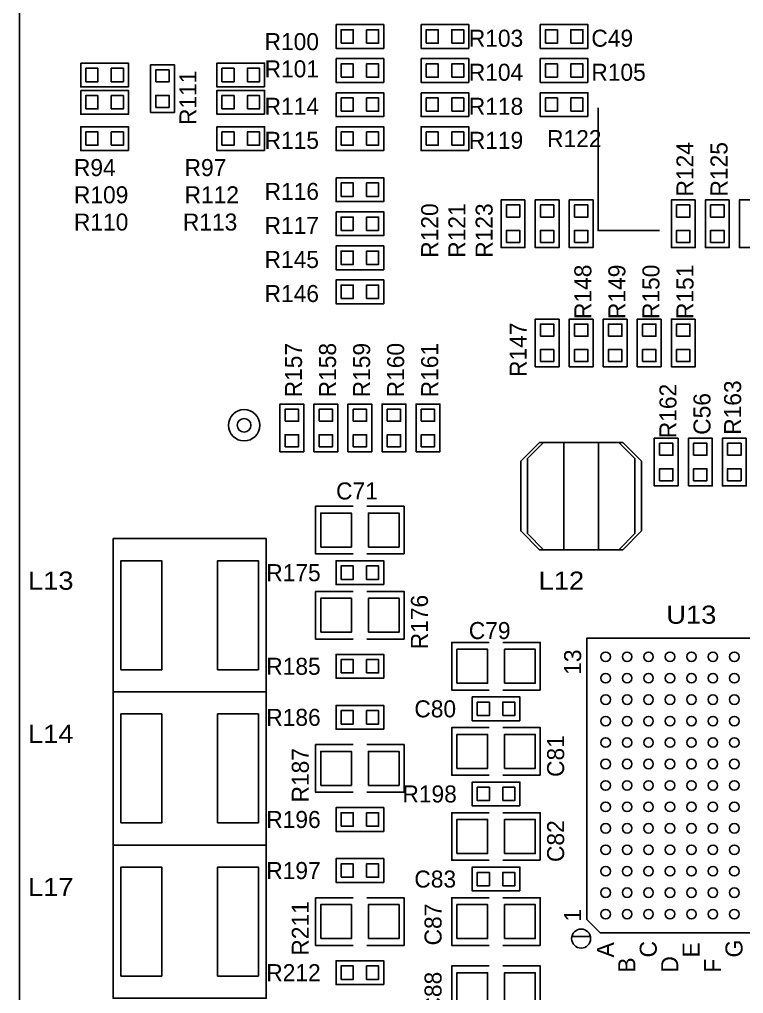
# Model space of a CAD drawing. Extents: x -13981 to 19531, y -9981 to 12034.
# Drawn here: x -10500 to -7309, y -50 to 4242 of the extents above; entities that cross this region are included whole.
import ezdxf

# ---------------------------------------------------------------- set-up
doc = ezdxf.new("R2010")
doc.units = 0
doc.header["$MEASUREMENT"] = 0
doc.layers.get('0').update_dxf_attribs({"color": 1, "linetype": 'CONTINUOUS'})
doc.layers.add('1', color=3, linetype='CONTINUOUS')

# ---------------------------------------------------------------- blocks, each defined once
blk = doc.blocks.new('FIGURE_CIRCLE')
blk.add_circle((0, 0), 0.5)
blk = doc.blocks.new('FIGURE_SQUARE')
blk.add_lwpolyline([(-0.5, -0.5), (-0.5, 0.5), (0.5, 0.5), (0.5, -0.5)], close=True)

msp = doc.modelspace()

# ---------------------------------------------------------------- linework, layer by layer
at = {"layer": '1'}
for points in [[(-10500, -2658.0002), (2100, -2658.0002), (2100, 9941.9998), (-10500, 9941.9998)], [(-9105, 4219.4998), (-8895, 4219.4998), (-8895, 4114.4998), (-9105, 4114.4998)], [(-8730, 4219.4998), (-8520, 4219.4998), (-8520, 4114.4998), (-8730, 4114.4998)], [(-8205, 4219.4998), (-7995, 4219.4998), (-7995, 4114.4998), (-8205, 4114.4998)], [(-10230, 4049.7598), (-10020, 4049.7598), (-10020, 3944.7598), (-10230, 3944.7598)], [(-9922.5, 3832.2598), (-9922.5, 4042.2598), (-9817.5, 4042.2598), (-9817.5, 3832.2598)], [(-9420, 3944.7598), (-9630, 3944.7598), (-9630, 4049.7598), (-9420, 4049.7598)], [(-9105, 4069.4998), (-8895, 4069.4998), (-8895, 3964.4998), (-9105, 3964.4998)], [(-8730, 4069.4998), (-8520, 4069.4998), (-8520, 3964.4998), (-8730, 3964.4998)], [(-7995, 3964.4998), (-8205, 3964.4998), (-8205, 4069.4998), (-7995, 4069.4998)], [(-10230, 3929.7598), (-10020, 3929.7598), (-10020, 3824.7598), (-10230, 3824.7598)], [(-9420, 3824.7598), (-9630, 3824.7598), (-9630, 3929.7598), (-9420, 3929.7598)], [(-9105, 3919.4998), (-8895, 3919.4998), (-8895, 3814.4998), (-9105, 3814.4998)], [(-8730, 3919.4998), (-8520, 3919.4998), (-8520, 3814.4998), (-8730, 3814.4998)], [(-7995, 3814.4998), (-8205, 3814.4998), (-8205, 3919.4998), (-7995, 3919.4998)], [(-10020, 3664.4998), (-10230, 3664.4998), (-10230, 3769.4998), (-10020, 3769.4998)], [(-9420, 3664.4998), (-9630, 3664.4998), (-9630, 3769.4998), (-9420, 3769.4998)], [(-9105, 3769.4998), (-8895, 3769.4998), (-8895, 3664.4998), (-9105, 3664.4998)], [(-8520, 3664.4998), (-8730, 3664.4998), (-8730, 3769.4998), (-8520, 3769.4998)], [(-9105, 3544.4998), (-8895, 3544.4998), (-8895, 3439.4998), (-9105, 3439.4998)], [(-8272.5, 3446.9998), (-8272.5, 3236.9998), (-8377.5, 3236.9998), (-8377.5, 3446.9998)], [(-8122.5, 3446.9998), (-8122.5, 3236.9998), (-8227.5, 3236.9998), (-8227.5, 3446.9998)], [(-7972.5, 3446.9998), (-7972.5, 3236.9998), (-8077.5, 3236.9998), (-8077.5, 3446.9998)], [(-7522.5, 3446.9998), (-7522.5, 3236.9998), (-7627.5, 3236.9998), (-7627.5, 3446.9998)], [(-7372.5, 3446.9998), (-7372.5, 3236.9998), (-7477.5, 3236.9998), (-7477.5, 3446.9998)], [(-7222.5, 3446.9998), (-7222.5, 3236.9998), (-7327.5, 3236.9998), (-7327.5, 3446.9998)], [(-9105, 3394.4998), (-8895, 3394.4998), (-8895, 3289.4998), (-9105, 3289.4998)], [(-8895, 3139.4998), (-9105, 3139.4998), (-9105, 3244.4998), (-8895, 3244.4998)], [(-8895, 2989.4998), (-9105, 2989.4998), (-9105, 3094.4998), (-8895, 3094.4998)], [(-8122.5, 2921.9998), (-8122.5, 2711.9998), (-8227.5, 2711.9998), (-8227.5, 2921.9998)], [(-7972.5, 2921.9998), (-7972.5, 2711.9998), (-8077.5, 2711.9998), (-8077.5, 2921.9998)], [(-7822.5, 2921.9998), (-7822.5, 2711.9998), (-7927.5, 2711.9998), (-7927.5, 2921.9998)], [(-7672.5, 2921.9998), (-7672.5, 2711.9998), (-7777.5, 2711.9998), (-7777.5, 2921.9998)], [(-7522.5, 2921.9998), (-7522.5, 2711.9998), (-7627.5, 2711.9998), (-7627.5, 2921.9998)], [(-9352.5, 2336.9998), (-9352.5, 2546.9998), (-9247.5, 2546.9998), (-9247.5, 2336.9998)], [(-9202.5, 2336.9998), (-9202.5, 2546.9998), (-9097.5, 2546.9998), (-9097.5, 2336.9998)], [(-9052.5, 2336.9998), (-9052.5, 2546.9998), (-8947.5, 2546.9998), (-8947.5, 2336.9998)], [(-8902.5, 2336.9998), (-8902.5, 2546.9998), (-8797.5, 2546.9998), (-8797.5, 2336.9998)], [(-8752.5, 2336.9998), (-8752.5, 2546.9998), (-8647.5, 2546.9998), (-8647.5, 2336.9998)], [(-8101.77, 2378.2198), (-8101.77, 1905.7798), (-8208.09, 1905.7798), (-8290.77, 1988.4598), (-8290.77, 2295.5398), (-8208.09, 2378.2198)], [(-7859.64, 2378.2198), (-8190.36, 2378.2198), (-8261.22, 2307.3598), (-8261.22, 1976.6398), (-8190.36, 1905.7798), (-7859.64, 1905.7798), (-7788.78, 1976.6398), (-7788.78, 2307.3598)], [(-7948.23, 1905.7798), (-7948.23, 2378.2198), (-7841.91, 2378.2198), (-7759.23, 2295.5398), (-7759.23, 1988.4598), (-7841.91, 1905.7798)], [(-7597.5, 2396.9998), (-7597.5, 2186.9998), (-7702.5, 2186.9998), (-7702.5, 2396.9998)], [(-7552.5, 2186.9998), (-7552.5, 2396.9998), (-7447.5, 2396.9998), (-7447.5, 2186.9998)], [(-7297.5, 2396.9998), (-7297.5, 2186.9998), (-7402.5, 2186.9998), (-7402.5, 2396.9998)], [(-10087.5, 1616.9998), (-10087.5, 1954.4998), (-9412.5, 1954.4998), (-9412.5, 1616.9998), (-9412.5, 1279.4998), (-10087.5, 1279.4998)], [(-8895, 1751.9998), (-9105, 1751.9998), (-9105, 1856.9998), (-8895, 1856.9998)], [(-6700.38, 217.3798), (-6700.38, 1516.6198), (-7999.62, 1516.6198), (-7999.62, 276.4498), (-7940.55, 217.3798)], [(-8895, 1339.4998), (-9105, 1339.4998), (-9105, 1444.4998), (-8895, 1444.4998)], [(-10087.5, 941.9998), (-10087.5, 1279.4998), (-9412.5, 1279.4998), (-9412.5, 941.9998), (-9412.5, 604.4998), (-10087.5, 604.4998)], [(-8295, 1151.9998), (-8505, 1151.9998), (-8505, 1256.9998), (-8295, 1256.9998)], [(-8895, 1114.4998), (-9105, 1114.4998), (-9105, 1219.4998), (-8895, 1219.4998)], [(-8295, 776.9998), (-8505, 776.9998), (-8505, 881.9998), (-8295, 881.9998)], [(-8895, 664.4998), (-9105, 664.4998), (-9105, 769.4998), (-8895, 769.4998)], [(-10087.5, 266.9998), (-10087.5, 604.4998), (-9412.5, 604.4998), (-9412.5, 266.9998), (-9412.5, -70.5002), (-10087.5, -70.5002)], [(-8895, 439.4998), (-9105, 439.4998), (-9105, 544.4998), (-8895, 544.4998)], [(-8295, 401.9998), (-8505, 401.9998), (-8505, 506.9998), (-8295, 506.9998)], [(-8895, -10.5002), (-9105, -10.5002), (-9105, 94.4998), (-8895, 94.4998)]]:
    msp.add_lwpolyline(points, close=True, dxfattribs=at)
for points in [[(-7680, 3311.9998), (-7950, 3311.9998), (-7950, 3851.9998)], [(-9030, 1886.9998), (-9195, 1886.9998), (-9195, 1901.9998), (-9195, 2096.9998), (-9030, 2096.9998)], [(-8970, 2096.9998), (-8805, 2096.9998), (-8805, 1886.9998)], [(-8805, 1886.9998), (-8970, 1886.9998)], [(-9195, 1721.9998), (-9030, 1721.9998)], [(-9030, 1511.9998), (-9195, 1511.9998), (-9195, 1721.9998)], [(-8970, 1721.9998), (-8805, 1721.9998), (-8805, 1706.9998), (-8805, 1511.9998), (-8970, 1511.9998)], [(-8430, 1286.9998), (-8595, 1286.9998), (-8595, 1301.9998), (-8595, 1496.9998), (-8430, 1496.9998)], [(-8370, 1496.9998), (-8205, 1496.9998), (-8205, 1286.9998)], [(-8205, 1286.9998), (-8370, 1286.9998)], [(-8430, 911.9998), (-8595, 911.9998), (-8595, 926.9998), (-8595, 1121.9998), (-8430, 1121.9998)], [(-8370, 1121.9998), (-8205, 1121.9998), (-8205, 911.9998)], [(-9195, 1046.9998), (-9030, 1046.9998)], [(-9030, 836.9998), (-9195, 836.9998), (-9195, 1046.9998)], [(-8970, 1046.9998), (-8805, 1046.9998), (-8805, 1031.9998), (-8805, 836.9998), (-8970, 836.9998)], [(-8205, 911.9998), (-8370, 911.9998)], [(-8430, 536.9998), (-8595, 536.9998), (-8595, 551.9998), (-8595, 746.9998), (-8430, 746.9998)], [(-8370, 746.9998), (-8205, 746.9998), (-8205, 536.9998)], [(-8205, 536.9998), (-8370, 536.9998)], [(-9195, 371.9998), (-9030, 371.9998)], [(-9030, 161.9998), (-9195, 161.9998), (-9195, 371.9998)], [(-8970, 371.9998), (-8805, 371.9998), (-8805, 356.9998), (-8805, 161.9998), (-8970, 161.9998)], [(-8430, 161.9998), (-8595, 161.9998), (-8595, 176.9998), (-8595, 371.9998), (-8430, 371.9998)], [(-8370, 371.9998), (-8205, 371.9998), (-8205, 161.9998)], [(-8065.8525, 200.6998), (-7984.1199, 200.6998)], [(-8205, 161.9998), (-8370, 161.9998)], [(-8430, -138.0002), (-8595, -138.0002), (-8595, -123.0002), (-8595, 71.9998), (-8430, 71.9998)], [(-8370, 71.9998), (-8205, 71.9998), (-8205, -138.0002)]]:
    msp.add_lwpolyline(points, dxfattribs=at)
msp.add_lwpolyline([(-7983.21, 192.0283, 1), (-8066.7624, 192.0283, 1)], format="xyb", close=True, dxfattribs=at)

# ---------------------------------------------------------------- block references
for name, p, xscale, yscale in [('FIGURE_SQUARE', (-9056.1, 4166.9998), 53.16, 59.07), ('FIGURE_SQUARE', (-8943.9, 4166.9998), 53.16, 59.07), ('FIGURE_SQUARE', (-8681.1, 4166.9998), 53.16, 59.07), ('FIGURE_SQUARE', (-8568.9, 4166.9998), 53.16, 59.07), ('FIGURE_SQUARE', (-8156.1, 4166.9998), 53.16, 59.07), ('FIGURE_SQUARE', (-8043.9, 4166.9998), 53.16, 59.07), ('FIGURE_SQUARE', (-9056.1, 4016.9998), 53.16, 59.07), ('FIGURE_SQUARE', (-8943.9, 4016.9998), 53.16, 59.07), ('FIGURE_SQUARE', (-8681.1, 4016.9998), 53.16, 59.07), ('FIGURE_SQUARE', (-8568.9, 4016.9998), 53.16, 59.07), ('FIGURE_SQUARE', (-8156.1, 4016.9998), 53.16, 59.07), ('FIGURE_SQUARE', (-8043.9, 4016.9998), 53.16, 59.07), ('FIGURE_SQUARE', (-10181.1, 3997.2598), 53.16, 59.07), ('FIGURE_SQUARE', (-10068.9, 3997.2598), 53.16, 59.07), ('FIGURE_SQUARE', (-9870, 3993.3598), 59.07, 53.16), ('FIGURE_SQUARE', (-9581.1, 3997.2598), 53.16, 59.07), ('FIGURE_SQUARE', (-9468.9, 3997.2598), 53.16, 59.07), ('FIGURE_SQUARE', (-10181.1, 3877.2598), 53.16, 59.07), ('FIGURE_SQUARE', (-10068.9, 3877.2598), 53.16, 59.07), ('FIGURE_SQUARE', (-9870, 3881.1598), 59.07, 53.16), ('FIGURE_SQUARE', (-9581.1, 3877.2598), 53.16, 59.07), ('FIGURE_SQUARE', (-9468.9, 3877.2598), 53.16, 59.07), ('FIGURE_SQUARE', (-9056.1, 3866.9998), 53.16, 59.07), ('FIGURE_SQUARE', (-8943.9, 3866.9998), 53.16, 59.07), ('FIGURE_SQUARE', (-8681.1, 3866.9998), 53.16, 59.07), ('FIGURE_SQUARE', (-8568.9, 3866.9998), 53.16, 59.07), ('FIGURE_SQUARE', (-8156.1, 3866.9998), 53.16, 59.07), ('FIGURE_SQUARE', (-8043.9, 3866.9998), 53.16, 59.07), ('FIGURE_SQUARE', (-10181.1, 3716.9998), 53.16, 59.07), ('FIGURE_SQUARE', (-10068.9, 3716.9998), 53.16, 59.07), ('FIGURE_SQUARE', (-9581.1, 3716.9998), 53.16, 59.07), ('FIGURE_SQUARE', (-9468.9, 3716.9998), 53.16, 59.07), ('FIGURE_SQUARE', (-9056.1, 3716.9998), 53.16, 59.07), ('FIGURE_SQUARE', (-8943.9, 3716.9998), 53.16, 59.07), ('FIGURE_SQUARE', (-8681.1, 3716.9998), 53.16, 59.07), ('FIGURE_SQUARE', (-8568.9, 3716.9998), 53.16, 59.07), ('FIGURE_SQUARE', (-9056.1, 3491.9998), 53.16, 59.07), ('FIGURE_SQUARE', (-8943.9, 3491.9998), 53.16, 59.07), ('FIGURE_SQUARE', (-8325, 3398.0998), 59.07, 53.16), ('FIGURE_SQUARE', (-8175, 3398.0998), 59.07, 53.16), ('FIGURE_SQUARE', (-8025, 3398.0998), 59.07, 53.16), ('FIGURE_SQUARE', (-7575, 3398.0998), 59.07, 53.16), ('FIGURE_SQUARE', (-7425, 3398.0998), 59.07, 53.16), ('FIGURE_SQUARE', (-9056.1, 3341.9998), 53.16, 59.07), ('FIGURE_SQUARE', (-8943.9, 3341.9998), 53.16, 59.07), ('FIGURE_SQUARE', (-8325, 3285.8998), 59.07, 53.16), ('FIGURE_SQUARE', (-8175, 3285.8998), 59.07, 53.16), ('FIGURE_SQUARE', (-8025, 3285.8998), 59.07, 53.16), ('FIGURE_SQUARE', (-7575, 3285.8998), 59.07, 53.16), ('FIGURE_SQUARE', (-7425, 3285.8998), 59.07, 53.16), ('FIGURE_SQUARE', (-9056.1, 3191.9998), 53.16, 59.07), ('FIGURE_SQUARE', (-8943.9, 3191.9998), 53.16, 59.07), ('FIGURE_SQUARE', (-9056.1, 3041.9998), 53.16, 59.07), ('FIGURE_SQUARE', (-8943.9, 3041.9998), 53.16, 59.07), ('FIGURE_SQUARE', (-8175, 2873.0998), 59.07, 53.16), ('FIGURE_SQUARE', (-8025, 2873.0998), 59.07, 53.16), ('FIGURE_SQUARE', (-7875, 2873.0998), 59.07, 53.16), ('FIGURE_SQUARE', (-7725, 2873.0998), 59.07, 53.16), ('FIGURE_SQUARE', (-7575, 2873.0998), 59.07, 53.16), ('FIGURE_SQUARE', (-8175, 2760.8998), 59.07, 53.16), ('FIGURE_SQUARE', (-8025, 2760.8998), 59.07, 53.16), ('FIGURE_SQUARE', (-7875, 2760.8998), 59.07, 53.16), ('FIGURE_SQUARE', (-7725, 2760.8998), 59.07, 53.16), ('FIGURE_SQUARE', (-7575, 2760.8998), 59.07, 53.16), ('FIGURE_CIRCLE', (-9510.12, 2453.7898), 138, 138), ('FIGURE_SQUARE', (-9300, 2498.0998), 59.07, 53.16), ('FIGURE_SQUARE', (-9150, 2498.0998), 59.07, 53.16), ('FIGURE_SQUARE', (-9000, 2498.0998), 59.07, 53.16), ('FIGURE_SQUARE', (-8850, 2498.0998), 59.07, 53.16), ('FIGURE_SQUARE', (-8700, 2498.0998), 59.07, 53.16), ('FIGURE_CIRCLE', (-9510.12, 2453.7898), 60, 60), ('FIGURE_SQUARE', (-9300, 2385.8998), 59.07, 53.16), ('FIGURE_SQUARE', (-9150, 2385.8998), 59.07, 53.16), ('FIGURE_SQUARE', (-9000, 2385.8998), 59.07, 53.16), ('FIGURE_SQUARE', (-8850, 2385.8998), 59.07, 53.16), ('FIGURE_SQUARE', (-8700, 2385.8998), 59.07, 53.16), ('FIGURE_SQUARE', (-7650, 2348.0998), 59.07, 53.16), ('FIGURE_SQUARE', (-7500, 2348.0998), 59.07, 53.16), ('FIGURE_SQUARE', (-7350, 2348.0998), 59.07, 53.16), ('FIGURE_SQUARE', (-7650, 2235.8998), 59.07, 53.16), ('FIGURE_SQUARE', (-7500, 2235.8998), 59.07, 53.16), ('FIGURE_SQUARE', (-7350, 2235.8998), 59.07, 53.16), ('FIGURE_SQUARE', (-9105, 1991.9998), 135, 150), ('FIGURE_SQUARE', (-8895, 1991.9998), 135, 150), ('FIGURE_SQUARE', (-9963, 1616.9998), 180, 480), ('FIGURE_SQUARE', (-9537, 1616.9998), 180, 480), ('FIGURE_SQUARE', (-9056.1, 1804.4998), 53.16, 59.07), ('FIGURE_SQUARE', (-8943.9, 1804.4998), 53.16, 59.07), ('FIGURE_SQUARE', (-9105, 1616.9998), 135, 150), ('FIGURE_SQUARE', (-8895, 1616.9998), 135, 150), ('FIGURE_SQUARE', (-8505, 1391.9998), 135, 150), ('FIGURE_SQUARE', (-8295, 1391.9998), 135, 150), ('FIGURE_SQUARE', (-9056.1, 1391.9998), 53.16, 59.07), ('FIGURE_SQUARE', (-8943.9, 1391.9998), 53.16, 59.07), ('FIGURE_CIRCLE', (-7916.94, 1433.9398), 42, 42), ('FIGURE_CIRCLE', (-7822.44, 1433.9398), 42, 42), ('FIGURE_CIRCLE', (-7727.94, 1433.9398), 42, 42), ('FIGURE_CIRCLE', (-7633.47, 1433.9398), 42, 42), ('FIGURE_CIRCLE', (-7538.97, 1433.9398), 42, 42), ('FIGURE_CIRCLE', (-7444.5, 1433.9398), 42, 42), ('FIGURE_CIRCLE', (-7350, 1433.9398), 42, 42), ('FIGURE_CIRCLE', (-7916.94, 1339.4398), 42, 42), ('FIGURE_CIRCLE', (-7822.44, 1339.4398), 42, 42), ('FIGURE_CIRCLE', (-7727.94, 1339.4398), 42, 42), ('FIGURE_CIRCLE', (-7633.47, 1339.4398), 42, 42), ('FIGURE_CIRCLE', (-7538.97, 1339.4398), 42, 42), ('FIGURE_CIRCLE', (-7444.5, 1339.4398), 42, 42), ('FIGURE_CIRCLE', (-7350, 1339.4398), 42, 42), ('FIGURE_CIRCLE', (-7916.94, 1244.9398), 42, 42), ('FIGURE_CIRCLE', (-7822.44, 1244.9398), 42, 42), ('FIGURE_CIRCLE', (-7727.94, 1244.9398), 42, 42), ('FIGURE_CIRCLE', (-7633.47, 1244.9398), 42, 42), ('FIGURE_CIRCLE', (-7538.97, 1244.9398), 42, 42), ('FIGURE_CIRCLE', (-7444.5, 1244.9398), 42, 42), ('FIGURE_CIRCLE', (-7350, 1244.9398), 42, 42), ('FIGURE_SQUARE', (-8456.1, 1204.4998), 53.16, 59.07), ('FIGURE_SQUARE', (-8343.9, 1204.4998), 53.16, 59.07), ('FIGURE_SQUARE', (-9963, 941.9998), 180, 480), ('FIGURE_SQUARE', (-9537, 941.9998), 180, 480), ('FIGURE_SQUARE', (-9056.1, 1166.9998), 53.16, 59.07), ('FIGURE_SQUARE', (-8943.9, 1166.9998), 53.16, 59.07), ('FIGURE_CIRCLE', (-7916.94, 1150.4698), 42, 42), ('FIGURE_CIRCLE', (-7822.44, 1150.4698), 42, 42), ('FIGURE_CIRCLE', (-7727.94, 1150.4698), 42, 42), ('FIGURE_CIRCLE', (-7633.47, 1150.4698), 42, 42), ('FIGURE_CIRCLE', (-7538.97, 1150.4698), 42, 42), ('FIGURE_CIRCLE', (-7444.5, 1150.4698), 42, 42), ('FIGURE_CIRCLE', (-7350, 1150.4698), 42, 42), ('FIGURE_SQUARE', (-8505, 1016.9998), 135, 150), ('FIGURE_SQUARE', (-8295, 1016.9998), 135, 150), ('FIGURE_CIRCLE', (-7916.94, 1055.9698), 42, 42), ('FIGURE_CIRCLE', (-7822.44, 1055.9698), 42, 42), ('FIGURE_CIRCLE', (-7727.94, 1055.9698), 42, 42), ('FIGURE_CIRCLE', (-7633.47, 1055.9698), 42, 42), ('FIGURE_CIRCLE', (-7538.97, 1055.9698), 42, 42), ('FIGURE_CIRCLE', (-7444.5, 1055.9698), 42, 42), ('FIGURE_CIRCLE', (-7350, 1055.9698), 42, 42), ('FIGURE_SQUARE', (-9105, 941.9998), 135, 150), ('FIGURE_SQUARE', (-8895, 941.9998), 135, 150), ('FIGURE_CIRCLE', (-7916.94, 961.4998), 42, 42), ('FIGURE_CIRCLE', (-7822.44, 961.4998), 42, 42), ('FIGURE_CIRCLE', (-7727.94, 961.4998), 42, 42), ('FIGURE_CIRCLE', (-7633.47, 961.4998), 42, 42), ('FIGURE_CIRCLE', (-7538.97, 961.4998), 42, 42), ('FIGURE_CIRCLE', (-7444.5, 961.4998), 42, 42), ('FIGURE_CIRCLE', (-7350, 961.4998), 42, 42), ('FIGURE_SQUARE', (-8456.1, 829.4998), 53.16, 59.07), ('FIGURE_SQUARE', (-8343.9, 829.4998), 53.16, 59.07), ('FIGURE_CIRCLE', (-7916.94, 866.9998), 42, 42), ('FIGURE_CIRCLE', (-7822.44, 866.9998), 42, 42), ('FIGURE_CIRCLE', (-7727.94, 866.9998), 42, 42), ('FIGURE_CIRCLE', (-7633.47, 866.9998), 42, 42), ('FIGURE_CIRCLE', (-7538.97, 866.9998), 42, 42), ('FIGURE_CIRCLE', (-7444.5, 866.9998), 42, 42), ('FIGURE_CIRCLE', (-7350, 866.9998), 42, 42), ('FIGURE_CIRCLE', (-7916.94, 772.4998), 42, 42), ('FIGURE_CIRCLE', (-7822.44, 772.4998), 42, 42), ('FIGURE_CIRCLE', (-7727.94, 772.4998), 42, 42), ('FIGURE_CIRCLE', (-7633.47, 772.4998), 42, 42), ('FIGURE_CIRCLE', (-7538.97, 772.4998), 42, 42), ('FIGURE_CIRCLE', (-7444.5, 772.4998), 42, 42), ('FIGURE_CIRCLE', (-7350, 772.4998), 42, 42), ('FIGURE_SQUARE', (-9056.1, 716.9998), 53.16, 59.07), ('FIGURE_SQUARE', (-8943.9, 716.9998), 53.16, 59.07), ('FIGURE_SQUARE', (-8505, 641.9998), 135, 150), ('FIGURE_SQUARE', (-8295, 641.9998), 135, 150), ('FIGURE_CIRCLE', (-7916.94, 678.0298), 42, 42), ('FIGURE_CIRCLE', (-7822.44, 678.0298), 42, 42), ('FIGURE_CIRCLE', (-7727.94, 678.0298), 42, 42), ('FIGURE_CIRCLE', (-7633.47, 678.0298), 42, 42), ('FIGURE_CIRCLE', (-7538.97, 678.0298), 42, 42), ('FIGURE_CIRCLE', (-7444.5, 678.0298), 42, 42), ('FIGURE_CIRCLE', (-7350, 678.0298), 42, 42), ('FIGURE_CIRCLE', (-7916.94, 583.5298), 42, 42), ('FIGURE_CIRCLE', (-7822.44, 583.5298), 42, 42), ('FIGURE_CIRCLE', (-7727.94, 583.5298), 42, 42), ('FIGURE_CIRCLE', (-7633.47, 583.5298), 42, 42), ('FIGURE_CIRCLE', (-7538.97, 583.5298), 42, 42), ('FIGURE_CIRCLE', (-7444.5, 583.5298), 42, 42), ('FIGURE_CIRCLE', (-7350, 583.5298), 42, 42), ('FIGURE_SQUARE', (-9056.1, 491.9998), 53.16, 59.07), ('FIGURE_SQUARE', (-8943.9, 491.9998), 53.16, 59.07), ('FIGURE_SQUARE', (-9963, 266.9998), 180, 480), ('FIGURE_SQUARE', (-9537, 266.9998), 180, 480), ('FIGURE_SQUARE', (-8456.1, 454.4998), 53.16, 59.07), ('FIGURE_SQUARE', (-8343.9, 454.4998), 53.16, 59.07), ('FIGURE_CIRCLE', (-7916.94, 489.0598), 42, 42), ('FIGURE_CIRCLE', (-7822.44, 489.0598), 42, 42), ('FIGURE_CIRCLE', (-7727.94, 489.0598), 42, 42), ('FIGURE_CIRCLE', (-7633.47, 489.0598), 42, 42), ('FIGURE_CIRCLE', (-7538.97, 489.0598), 42, 42), ('FIGURE_CIRCLE', (-7444.5, 489.0598), 42, 42), ('FIGURE_CIRCLE', (-7350, 489.0598), 42, 42), ('FIGURE_CIRCLE', (-7916.94, 394.5598), 42, 42), ('FIGURE_CIRCLE', (-7822.44, 394.5598), 42, 42), ('FIGURE_CIRCLE', (-7727.94, 394.5598), 42, 42), ('FIGURE_CIRCLE', (-7633.47, 394.5598), 42, 42), ('FIGURE_CIRCLE', (-7538.97, 394.5598), 42, 42), ('FIGURE_CIRCLE', (-7444.5, 394.5598), 42, 42), ('FIGURE_CIRCLE', (-7350, 394.5598), 42, 42), ('FIGURE_SQUARE', (-9105, 266.9998), 135, 150), ('FIGURE_SQUARE', (-8895, 266.9998), 135, 150), ('FIGURE_SQUARE', (-8505, 266.9998), 135, 150), ('FIGURE_SQUARE', (-8295, 266.9998), 135, 150), ('FIGURE_CIRCLE', (-7916.94, 300.0598), 42, 42), ('FIGURE_CIRCLE', (-7822.44, 300.0598), 42, 42), ('FIGURE_CIRCLE', (-7727.94, 300.0598), 42, 42), ('FIGURE_CIRCLE', (-7633.47, 300.0598), 42, 42), ('FIGURE_CIRCLE', (-7538.97, 300.0598), 42, 42), ('FIGURE_CIRCLE', (-7444.5, 300.0598), 42, 42), ('FIGURE_CIRCLE', (-7350, 300.0598), 42, 42), ('FIGURE_SQUARE', (-9056.1, 41.9998), 53.16, 59.07), ('FIGURE_SQUARE', (-8943.9, 41.9998), 53.16, 59.07), ('FIGURE_SQUARE', (-8505, -33.0002), 135, 150), ('FIGURE_SQUARE', (-8295, -33.0002), 135, 150)]:
    msp.add_blockref(name, p, dxfattribs=dict(at, xscale=xscale, yscale=yscale))

# ---------------------------------------------------------------- texts
for s, p in [('R100', (-9420, 4106.9998)), ('R103', (-8520, 4121.9998)), ('C49', (-7980, 4121.9998)), ('R101', (-9420, 3986.9998)), ('R104', (-8520, 3971.9998)), ('R105', (-7980, 3971.9998)), ('R114', (-9420, 3821.9998)), ('R118', (-8520, 3821.9998)), ('R115', (-9420, 3671.9998)), ('R119', (-8520, 3671.9998)), ('R122', (-8175, 3679.4998)), ('R94', (-10260, 3551.9998)), ('R97', (-9772.5, 3551.9998)), ('R116', (-9420, 3446.9998)), ('R109', (-10260, 3431.9998)), ('R112', (-9772.5, 3431.9998)), ('R110', (-10260, 3311.9998)), ('R113', (-9780, 3311.9998)), ('R117', (-9420, 3296.9998)), ('R145', (-9420, 3146.9998)), ('R146', (-9420, 2996.9998)), ('C71', (-9105, 2126.9998)), ('R175', (-9412.5, 1766.9998)), ('C79', (-8520, 1511.9998)), ('R185', (-9412.5, 1354.4998)), ('R186', (-9412.5, 1129.4998)), ('C80', (-8760, 1166.9998)), ('R198', (-8812.5, 791.9998)), ('R196', (-9412.5, 679.4998)), ('R197', (-9412.5, 454.4998)), ('C83', (-8760, 416.9998)), ('R212', (-9412.5, 4.4998))]:
    msp.add_text(s, height=75, dxfattribs=at).set_placement(p)
for s, p in [('R111', (-9720, 3776.9998)), ('R124', (-7530, 3461.9998)), ('R125', (-7380, 3461.9998)), ('R120', (-8655, 3191.9998)), ('R121', (-8535, 3191.9998)), ('R123', (-8415, 3191.9998)), ('R148', (-7980, 2921.9998)), ('R149', (-7830, 2921.9998)), ('R150', (-7680, 2921.9998)), ('R151', (-7530, 2921.9998)), ('R147', (-8265, 2666.9998)), ('R157', (-9255, 2576.9998)), ('R158', (-9105, 2576.9998)), ('R159', (-8955, 2576.9998)), ('R160', (-8805, 2576.9998)), ('R161', (-8655, 2576.9998)), ('R162', (-7605, 2396.9998)), ('R163', (-7320, 2411.9998)), ('C56', (-7455, 2411.9998)), ('R176', (-8700, 1466.9998)), ('13', (-8025, 1354.4998)), ('C81', (-8100, 904.4998)), ('R187', (-9225, 791.9998)), ('C82', (-8100, 529.4998)), ('R211', (-9225, 116.9998)), ('C87', (-8640, 161.9998)), ('1', (-8025, 266.9998)), ('A', (-7880.82, 109.0198)), ('C', (-7691.82, 109.0198)), ('G', (-7313.88, 109.0198)), ('E', (-7502.85, 109.0198)), ('B', (-7786.32, 42.2698)), ('D', (-7597.32, 42.2698)), ('F', (-7408.35, 42.2698)), ('C88', (-8640, -138.0002))]:
    msp.add_text(s, height=75, rotation=90, dxfattribs=at).set_placement(p)
at = {"layer": '1', "width": 1.125}
for s, p in [('L13', (-10462.5, 1729.4998)), ('L12', (-8212.5, 1729.4998)), ('U13', (-7650, 1579.4998)), ('L14', (-10462.5, 1054.4998)), ('L17', (-10462.5, 379.4998))]:
    msp.add_text(s, height=80, dxfattribs=at).set_placement(p)

doc.saveas('drawing.dxf')
